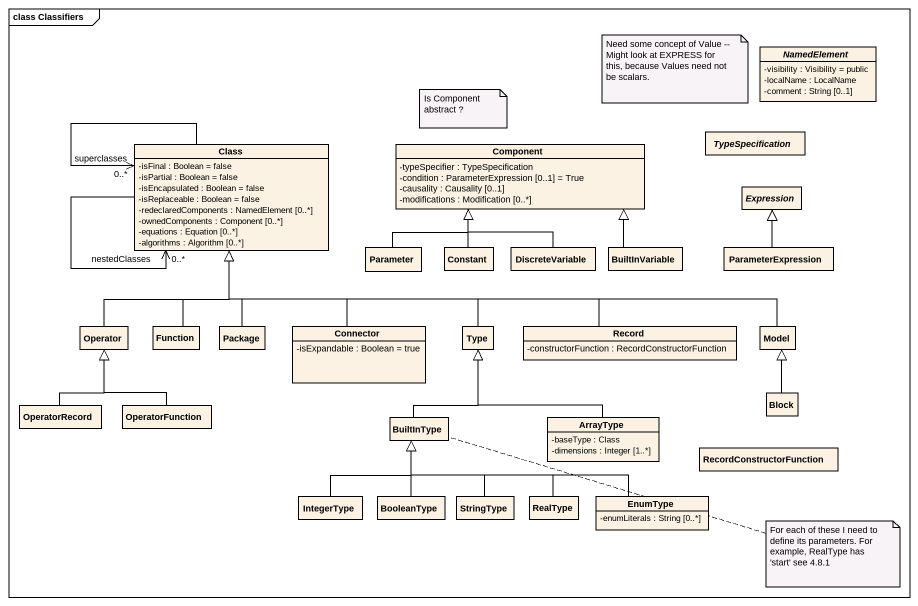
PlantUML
@startuml
mainframe class Classifiers
hide circle
hide empty members
skinparam classAttributeIconSize 0
abstract class NamedElement {
  -visibility : Visibility = public
  -localName : LocalName
  -comment : String [0..1]
}
class "Class" as Class_ {
  -isFinal : Boolean = false
  -isPartial : Boolean = false
  -isEncapsulated : Boolean = false
  -isReplaceable : Boolean = false
  -redeclaredComponents : NamedElement [0..*]
  -ownedComponents : Component [0..*]
  -equations : Equation [0..*]
  -algorithms : Algorithm [0..*]
}
class "Component" as Component_ {
  -typeSpecifier : TypeSpecification
  -condition : ParameterExpression [0..1] = True
  -causality : Causality [0..1]
  -modifications : Modification [0..*]
}
abstract class TypeSpecification
abstract class Expression
class Parameter
class Constant
class DiscreteVariable
class BuiltInVariable
class ParameterExpression
class Operator
class Function
class "Package" as Package_
class Connector {
  -isExpandable : Boolean = true
}
class Type
class "Record" as Record_ {
  -constructorFunction : RecordConstructorFunction
}
class Model
class OperatorRecord
class OperatorFunction
class BuiltInType
class ArrayType {
  -baseType : Class
  -dimensions : Integer [1..*]
}
class Block
class RecordConstructorFunction
class IntegerType
class BooleanType
class StringType
class RealType
class EnumType {
  -enumLiterals : String [0..*]
}
Class_ "superclasses\n0..*" <-- Class_
Class_ "nestedClasses\n0..*" <-- Class_
Parameter -up-|> Component_
Constant -up-|> Component_
DiscreteVariable -up-|> Component_
BuiltInVariable -up-|> Component_
ParameterExpression -up-|> Expression
Operator -up-|> Class_
Function -up-|> Class_
Package_ -up-|> Class_
Connector -up-|> Class_
Type -left-|> Class_
Record_ -left-|> Class_
Model -left-|> Class_
OperatorRecord -up-|> Operator
OperatorFunction -up-|> Operator
BuiltInType -up-|> Type
ArrayType -up-|> Type
Block -up-|> Model
IntegerType -up-|> BuiltInType
BooleanType -up-|> BuiltInType
StringType -up-|> BuiltInType
RealType -left-|> BuiltInType
EnumType -left-|> BuiltInType
note as N1
  Need some concept of Value -- Might look at EXPRESS for this, because Values need not be scalars.
end note
note as N2
  Is Component abstract ?
end note
note right of BuiltInType : For each of these I need to define its parameters. For example, RealType has 'start' see 4.8.1
@enduml
